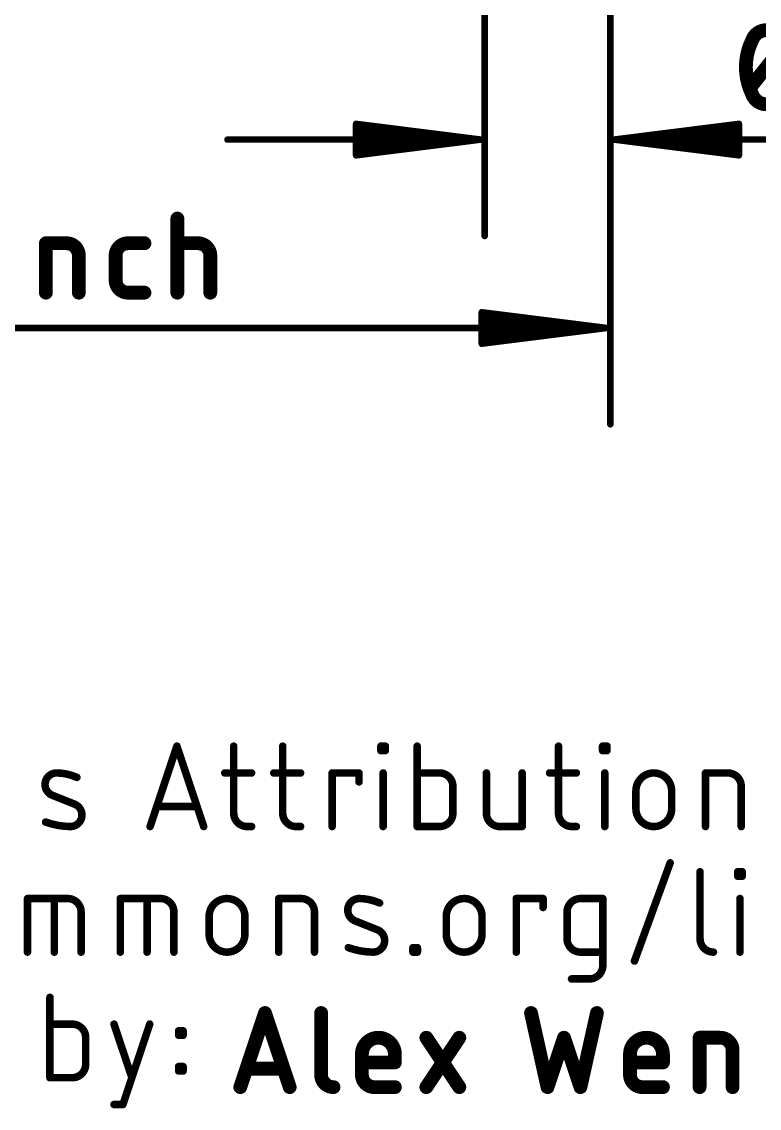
# Model space of a CAD drawing. Extents: x -29.2 to 57.4, y -24.7 to 35.4.
# Drawn here: x 13.5 to 28.41, y -24.67 to -2.7 of the extents above; entities that cross this region are included whole.
import ezdxf

# ---------------------------------------------------------------- set-up
doc = ezdxf.new("R2010")
doc.units = 0
doc.layers.add('47', color=253, linetype='CONTINUOUS')
doc.layers.add('51', color=53, linetype='CONTINUOUS')

msp = doc.modelspace()

# ---------------------------------------------------------------- linework, layer by layer
at = {"layer": '47'}
for points, const_width in [([(22.86, 2.54), (22.86, -7.03)], 0.13), ([(25.4, 2.54), (25.4, -7.03)], 0.13), ([(25.4, 0), (25.4, -10.84)], 0.13), ([(28.223, -4.0328), (28.889, -3.2002)], 0.2794), ([(22.795, -5.08), (20.26, -4.7608)], 0.13), ([(20.26, -4.7608), (20.26, -5.3992)], 0.13), ([(22.795, -5.08), (20.26, -4.82)], 0.13), ([(25.465, -5.08), (28, -4.7608)], 0.13), ([(25.465, -5.08), (28, -4.82)], 0.13), ([(28, -4.7608), (28, -5.3992)], 0.13), ([(22.795, -5.08), (17.66, -5.08)], 0.13), ([(22.795, -5.08), (20.26, -4.95)], 0.13), ([(20.26, -5.3992), (22.795, -5.08)], 0.13), ([(20.26, -5.21), (22.795, -5.08)], 0.13), ([(20.26, -5.34), (22.795, -5.08)], 0.13), ([(25.465, -5.08), (28, -4.95)], 0.13), ([(25.465, -5.08), (32.9628, -5.08)], 0.13), ([(28, -5.3992), (25.465, -5.08)], 0.13), ([(28, -5.21), (25.465, -5.08)], 0.13), ([(28, -5.34), (25.465, -5.08)], 0.13), ([(16.648, -8.1758), (16.648, -6.6772)], 0.2794), ([(13.9907, -8.1758), (13.9907, -7.1767)], 0.2794), ([(13.9907, -7.1767), (14.407, -7.1767)], 0.2794), ([(15.65, -7.1767), (15.983, -7.1767)], 0.2794), ([(16.648, -7.1767), (17.0643, -7.1767)], 0.2794), ([(14.6568, -7.4265), (14.6568, -8.1758)], 0.2794), ([(15.4002, -7.926), (15.4002, -7.4265)], 0.2794), ([(17.3141, -7.4265), (17.3141, -8.1758)], 0.2794), ([(15.983, -8.1758), (15.65, -8.1758)], 0.2794), ([(25.335, -8.89), (22.8, -8.5708)], 0.13), ([(22.8, -8.5708), (22.8, -9.2092)], 0.13), ([(25.335, -8.89), (22.8, -8.63)], 0.13), ([(25.335, -8.89), (22.8, -8.76)], 0.13), ([(0.065, -8.89), (25.335, -8.89)], 0.13), ([(22.8, -9.2092), (25.335, -8.89)], 0.13), ([(22.8, -9.02), (25.335, -8.89)], 0.13), ([(22.8, -9.15), (25.335, -8.89)], 0.13)]:
    msp.add_lwpolyline(points, dxfattribs=dict(at, const_width=const_width))
for points, const_width in [([(28.556, -2.8672, 0.3205), (28.2646, -3.0753)], 0.2794), ([(28.2646, -3.0753, 0.1139), (28.1397, -3.6165)], 0.2794), ([(28.1985, -3.0527, 1), (28.3307, -3.098)], 0.1397), ([(28.3274, -3.1059, 1), (28.2018, -3.0447)], 0.1397), ([(28.1397, -3.6165, 0.1139), (28.2646, -4.1577)], 0.2794), ([(28.2096, -3.6165, 1), (28.0699, -3.6165)], 0.1397), ([(28.0699, -3.6165, 1), (28.2095, -3.6165)], 0.1397), ([(28.1684, -3.9891, 1), (28.2775, -4.0764)], 0.1397), ([(28.3307, -4.135, 1), (28.1985, -4.1803)], 0.1397), ([(28.2646, -4.1577, 0.3205), (28.556, -4.3658)], 0.2794), ([(28.2018, -4.1883, 1), (28.3274, -4.1271)], 0.1397), ([(20.2641, -4.7285, 1), (20.2559, -4.793)], 0.065), ([(20.2925, -4.7608, 1), (20.2275, -4.7608)], 0.065), ([(20.2633, -4.7877, 1), (20.2567, -4.8523)], 0.065), ([(28.0325, -4.7608, 1), (27.9675, -4.7608)], 0.065), ([(28.0041, -4.793, 1), (27.9959, -4.7285)], 0.065), ([(28.0033, -4.8523, 1), (27.9967, -4.7877)], 0.065), ([(17.66, -5.0475, 1), (17.66, -5.1125)], 0.065), ([(20.2617, -4.9175, 1), (20.2583, -4.9825)], 0.065), ([(22.7991, -5.1122, 1), (22.7909, -5.0478)], 0.065), ([(22.7909, -5.1122, 1), (22.7991, -5.0478)], 0.065), ([(22.7983, -5.1123, 1), (22.7917, -5.0477)], 0.065), ([(22.7917, -5.1123, 1), (22.7983, -5.0477)], 0.065), ([(22.7933, -5.1125, 1), (22.7967, -5.0475)], 0.065), ([(22.7967, -5.1125, 1), (22.7933, -5.0475)], 0.065), ([(22.795, -5.1125, 1), (22.795, -5.0475)], 0.065), ([(25.465, -5.0475, 1), (25.465, -5.1125)], 0.065), ([(25.4691, -5.0478, 1), (25.4609, -5.1122)], 0.065), ([(25.4633, -5.0475, 1), (25.4667, -5.1125)], 0.065), ([(25.4667, -5.0475, 1), (25.4633, -5.1125)], 0.065), ([(25.4683, -5.0477, 1), (25.4617, -5.1123)], 0.065), ([(25.4617, -5.0477, 1), (25.4683, -5.1123)], 0.065), ([(25.4609, -5.0478, 1), (25.4691, -5.1122)], 0.065), ([(28.0017, -4.9825, 1), (27.9983, -4.9175)], 0.065), ([(20.2583, -5.1775, 1), (20.2617, -5.2425)], 0.065), ([(27.9983, -5.2425, 1), (28.0017, -5.1775)], 0.065), ([(20.2567, -5.3077, 1), (20.2633, -5.3723)], 0.065), ([(20.2559, -5.367, 1), (20.2641, -5.4315)], 0.065), ([(20.2275, -5.3992, 1), (20.2925, -5.3992)], 0.065), ([(27.9675, -5.3992, 1), (28.0325, -5.3992)], 0.065), ([(27.9959, -5.4315, 1), (28.0041, -5.367)], 0.065), ([(27.9967, -5.3723, 1), (28.0033, -5.3077)], 0.065), ([(16.7179, -6.6772, 1), (16.5782, -6.6772)], 0.1397), ([(22.8275, -7.03, 1), (22.8925, -7.03)], 0.065), ([(25.3675, -7.03, 1), (25.4325, -7.03)], 0.065), ([(14.0606, -7.1767, 1), (13.9209, -7.1767)], 0.1397), ([(13.9907, -7.1069, 1), (13.9907, -7.2466)], 0.1397), ([(14.6568, -7.4265, 0.4142), (14.407, -7.1767)], 0.2794), ([(14.407, -7.1069, 1), (14.407, -7.2466)], 0.1397), ([(14.407, -7.2466, 1), (14.407, -7.1069)], 0.1397), ([(15.65, -7.1767, 0.4142), (15.4002, -7.4265)], 0.2794), ([(15.65, -7.1069, 1), (15.65, -7.2466)], 0.1397), ([(15.65, -7.2466, 1), (15.65, -7.1069)], 0.1397), ([(15.983, -7.2466, 1), (15.983, -7.1069)], 0.1397), ([(16.648, -7.1069, 1), (16.648, -7.2466)], 0.1397), ([(17.3141, -7.4265, 0.4142), (17.0643, -7.1767)], 0.2794), ([(17.0643, -7.1069, 1), (17.0643, -7.2466)], 0.1397), ([(17.0643, -7.2466, 1), (17.0643, -7.1069)], 0.1397), ([(14.7266, -7.4265, 1), (14.5869, -7.4265)], 0.1397), ([(14.5869, -7.4265, 1), (14.7266, -7.4265)], 0.1397), ([(15.47, -7.4265, 1), (15.3303, -7.4265)], 0.1397), ([(15.3303, -7.4265, 1), (15.47, -7.4265)], 0.1397), ([(17.3839, -7.4265, 1), (17.2442, -7.4265)], 0.1397), ([(17.2442, -7.4265, 1), (17.3839, -7.4265)], 0.1397), ([(15.47, -7.926, 1), (15.3303, -7.926)], 0.1397), ([(15.3303, -7.926, 1), (15.47, -7.926)], 0.1397), ([(15.4002, -7.926, 0.4142), (15.65, -8.1758)], 0.2794), ([(13.9209, -8.1758, 1), (14.0606, -8.1758)], 0.1397), ([(14.5869, -8.1758, 1), (14.7266, -8.1758)], 0.1397), ([(15.65, -8.1059, 1), (15.65, -8.2457)], 0.1397), ([(15.65, -8.2457, 1), (15.65, -8.1059)], 0.1397), ([(15.983, -8.2457, 1), (15.983, -8.1059)], 0.1397), ([(16.5782, -8.1758, 1), (16.7179, -8.1758)], 0.1397), ([(17.2442, -8.1758, 1), (17.3839, -8.1758)], 0.1397), ([(22.8041, -8.5385, 1), (22.7959, -8.603)], 0.065), ([(22.8325, -8.5708, 1), (22.7675, -8.5708)], 0.065), ([(22.8033, -8.5977, 1), (22.7967, -8.6623)], 0.065), ([(22.8017, -8.7275, 1), (22.7983, -8.7925)], 0.065), ([(22.7983, -8.9875, 1), (22.8017, -9.0525)], 0.065), ([(25.3391, -8.9222, 1), (25.3309, -8.8578)], 0.065), ([(25.3309, -8.9222, 1), (25.3391, -8.8578)], 0.065), ([(25.3383, -8.9223, 1), (25.3317, -8.8577)], 0.065), ([(25.3317, -8.9223, 1), (25.3383, -8.8577)], 0.065), ([(25.3333, -8.9225, 1), (25.3367, -8.8575)], 0.065), ([(25.3367, -8.9225, 1), (25.3333, -8.8575)], 0.065), ([(25.335, -8.9225, 1), (25.335, -8.8575)], 0.065), ([(22.7967, -9.1177, 1), (22.8033, -9.1823)], 0.065), ([(22.7959, -9.177, 1), (22.8041, -9.2415)], 0.065), ([(22.7675, -9.2092, 1), (22.8325, -9.2092)], 0.065), ([(25.3675, -10.84, 1), (25.4325, -10.84)], 0.065)]:
    msp.add_lwpolyline(points, format="xyb", dxfattribs=dict(at, const_width=const_width))
at = {"layer": '51'}
for points, const_width in [([(16.0973, -18.9738), (16.6391, -17.3482)], 0.1524), ([(16.6391, -17.3482), (17.181, -18.9738)], 0.1524), ([(17.7877, -17.3482), (17.7877, -18.7029)], 0.1524), ([(18.7777, -17.3482), (18.7777, -18.7029)], 0.1524), ([(20.7623, -17.4385), (20.7623, -17.3482)], 0.1524), ([(20.7623, -17.3482), (20.8526, -17.3482)], 0.1524), ([(20.8526, -17.3482), (20.8526, -17.4385)], 0.1524), ([(21.4956, -17.3482), (21.4956, -18.9738)], 0.1524), ([(24.3528, -17.3482), (24.3528, -18.7029)], 0.1524), ([(25.2432, -17.4385), (25.2432, -17.3482)], 0.1524), ([(25.2432, -17.3482), (25.3335, -17.3482)], 0.1524), ([(25.3335, -17.3482), (25.3335, -17.4385)], 0.1524), ([(20.8526, -17.4385), (20.7623, -17.4385)], 0.1524), ([(25.3335, -17.4385), (25.2432, -17.4385)], 0.1524), ([(17.6071, -17.8901), (18.1489, -17.8901)], 0.1524), ([(18.597, -17.8901), (19.1389, -17.8901)], 0.1524), ([(19.7773, -18.9738), (19.7773, -17.8901)], 0.1524), ([(19.7773, -17.8901), (20.3192, -17.8901)], 0.1524), ([(20.3192, -17.8901), (20.3192, -18.0707)], 0.1524), ([(20.8074, -18.9738), (20.8074, -17.8901)], 0.1524), ([(21.9472, -17.8901), (21.4956, -17.8901)], 0.1524), ([(22.8951, -17.8901), (22.8951, -18.7029)], 0.1524), ([(23.6176, -18.9738), (23.6176, -17.8901)], 0.1524), ([(24.1722, -17.8901), (24.714, -17.8901)], 0.1524), ([(25.2884, -18.9738), (25.2884, -17.8901)], 0.1524), ([(27.3239, -18.9738), (27.3239, -17.8901)], 0.1524), ([(27.3239, -17.8901), (27.7755, -17.8901)], 0.1524), ([(22.2181, -18.7029), (22.2181, -18.161)], 0.1524), ([(25.9171, -18.6126), (25.9171, -18.2513)], 0.1524), ([(26.6396, -18.2513), (26.6396, -18.6126)], 0.1524), ([(28.0464, -18.161), (28.0464, -18.9738)], 0.1524), ([(14.5723, -18.5222), (14.1208, -18.3416)], 0.1524), ([(17.0455, -18.5674), (16.2327, -18.5674)], 0.1524), ([(18.0586, -18.9738), (18.1489, -18.9738)], 0.1524), ([(19.0486, -18.9738), (19.1389, -18.9738)], 0.1524), ([(21.4956, -18.9738), (21.9472, -18.9738)], 0.1524), ([(23.166, -18.9738), (23.6176, -18.9738)], 0.1524), ([(24.6237, -18.9738), (24.714, -18.9738)], 0.1524), ([(25.8875, -21.6944), (26.61, -19.7076)], 0.1524), ([(27.2138, -19.8882), (27.2138, -21.2429)], 0.1524), ([(27.9751, -19.9785), (27.9751, -19.8882)], 0.1524), ([(27.9751, -19.8882), (28.0654, -19.8882)], 0.1524), ([(28.0654, -19.9785), (27.9751, -19.9785)], 0.1524), ([(28.0654, -19.8882), (28.0654, -19.9785)], 0.1524), ([(13.6187, -21.5138), (13.6187, -20.4301)], 0.1524), ([(13.6187, -20.4301), (14.4315, -20.4301)], 0.1524), ([(14.1606, -21.5138), (14.1606, -20.4301)], 0.1524), ([(15.4945, -21.5138), (15.4945, -20.4301)], 0.1524), ([(15.4945, -20.4301), (16.3073, -20.4301)], 0.1524), ([(16.0363, -21.5138), (16.0363, -20.4301)], 0.1524), ([(18.6971, -21.5138), (18.6971, -20.4301)], 0.1524), ([(18.6971, -20.4301), (19.1487, -20.4301)], 0.1524), ([(23.4992, -21.5138), (23.4992, -20.4301)], 0.1524), ([(23.4992, -20.4301), (24.0411, -20.4301)], 0.1524), ([(24.0411, -20.4301), (24.0411, -20.6107)], 0.1524), ([(24.7964, -20.4301), (25.2479, -20.4301)], 0.1524), ([(25.2479, -20.4301), (25.2479, -21.7847)], 0.1524), ([(28.0203, -21.5138), (28.0203, -20.4301)], 0.1524), ([(14.7025, -20.701), (14.7025, -21.5138)], 0.1524), ([(16.5782, -20.701), (16.5782, -21.5138)], 0.1524), ([(19.4196, -20.701), (19.4196, -21.5138)], 0.1524), ([(24.5255, -21.2429), (24.5255, -20.701)], 0.1524), ([(17.2903, -21.1526), (17.2903, -20.7913)], 0.1524), ([(18.0128, -20.7913), (18.0128, -21.1526)], 0.1524), ([(20.691, -21.0622), (20.2394, -20.8816)], 0.1524), ([(22.0839, -21.1526), (22.0839, -20.7913)], 0.1524), ([(22.8064, -20.7913), (22.8064, -21.1526)], 0.1524), ([(21.41, -21.5138), (21.41, -21.4235)], 0.1524), ([(21.41, -21.4235), (21.5003, -21.4235)], 0.1524), ([(21.5003, -21.5138), (21.41, -21.5138)], 0.1524), ([(21.5003, -21.4235), (21.5003, -21.5138)], 0.1524), ([(25.2479, -21.5138), (24.7964, -21.5138)], 0.1524), ([(24.977, -22.0557), (24.6158, -22.0557)], 0.1524), ([(14.0725, -22.4282), (14.0725, -24.0538)], 0.1524), ([(17.9197, -24.2443), (18.4192, -22.7457)], 0.2794), ([(18.4192, -22.7457), (18.9188, -24.2443)], 0.2794), ([(19.5544, -22.7457), (19.5544, -23.9945)], 0.2794), ([(23.7973, -22.7457), (24.1303, -24.2443)], 0.2794), ([(24.7963, -24.2443), (25.1293, -22.7457)], 0.2794), ([(14.5241, -22.9701), (14.0725, -22.9701)], 0.1524), ([(15.3678, -22.9701), (15.729, -24.0538)], 0.1524), ([(15.5484, -24.5957), (16.0903, -22.9701)], 0.1524), ([(16.6739, -23.1958), (16.6739, -23.1055)], 0.1524), ([(16.6739, -23.1055), (16.7642, -23.1055)], 0.1524), ([(16.7642, -23.1055), (16.7642, -23.1958)], 0.1524), ([(14.795, -23.7829), (14.795, -23.241)], 0.1524), ([(16.7642, -23.1958), (16.6739, -23.1958)], 0.1524), ([(21.6814, -24.2443), (22.3474, -23.2452)], 0.2794), ([(21.6814, -23.2452), (22.3474, -24.2443)], 0.2794), ([(24.1303, -24.2443), (24.4633, -23.2452)], 0.2794), ([(24.4633, -23.2452), (24.7963, -24.2443)], 0.2794), ([(27.2044, -24.2443), (27.2044, -23.2452)], 0.2794), ([(27.2044, -23.2452), (27.6207, -23.2452)], 0.2794), ([(20.3788, -23.9945), (20.3788, -23.5783)], 0.2794), ([(21.0448, -23.5783), (21.0448, -23.7448)], 0.2794), ([(25.7976, -23.9945), (25.7976, -23.5783)], 0.2794), ([(26.4637, -23.5783), (26.4637, -23.7448)], 0.2794), ([(27.8705, -23.495), (27.8705, -24.2443)], 0.2794), ([(18.7939, -23.8697), (18.0446, -23.8697)], 0.2794), ([(21.0448, -23.7448), (20.3788, -23.7448)], 0.2794), ([(26.4637, -23.7448), (25.7976, -23.7448)], 0.2794), ([(16.6739, -23.9183), (16.6739, -23.828)], 0.1524), ([(16.6739, -23.828), (16.7642, -23.828)], 0.1524), ([(16.7642, -23.9183), (16.6739, -23.9183)], 0.1524), ([(16.7642, -23.828), (16.7642, -23.9183)], 0.1524), ([(14.0725, -24.0538), (14.5241, -24.0538)], 0.1524), ([(21.0448, -24.2443), (20.6286, -24.2443)], 0.2794), ([(26.4637, -24.2443), (26.0474, -24.2443)], 0.2794), ([(15.3678, -24.5957), (15.5484, -24.5957)], 0.1524)]:
    msp.add_lwpolyline(points, dxfattribs=dict(at, const_width=const_width))
for points, const_width in [([(16.6753, -17.3362, 1), (16.603, -17.3602)], 0.0762), ([(16.6753, -17.3602, 1), (16.603, -17.3362)], 0.0762), ([(17.8258, -17.3482, 1), (17.7496, -17.3482)], 0.0762), ([(18.8158, -17.3482, 1), (18.7396, -17.3482)], 0.0762), ([(20.8004, -17.3482, 1), (20.7242, -17.3482)], 0.0762), ([(20.7623, -17.3101, 1), (20.7623, -17.3863)], 0.0762), ([(20.8907, -17.3482, 1), (20.8145, -17.3482)], 0.0762), ([(20.8526, -17.3863, 1), (20.8526, -17.3101)], 0.0762), ([(21.5337, -17.3482, 1), (21.4575, -17.3482)], 0.0762), ([(24.3909, -17.3482, 1), (24.3147, -17.3482)], 0.0762), ([(25.2813, -17.3482, 1), (25.2051, -17.3482)], 0.0762), ([(25.2432, -17.3101, 1), (25.2432, -17.3863)], 0.0762), ([(25.3716, -17.3482, 1), (25.2954, -17.3482)], 0.0762), ([(25.3335, -17.3863, 1), (25.3335, -17.3101)], 0.0762), ([(20.7623, -17.4004, 1), (20.7623, -17.4766)], 0.0762), ([(20.7242, -17.4385, 1), (20.8004, -17.4385)], 0.0762), ([(20.8145, -17.4385, 1), (20.8907, -17.4385)], 0.0762), ([(20.8526, -17.4766, 1), (20.8526, -17.4004)], 0.0762), ([(25.2432, -17.4004, 1), (25.2432, -17.4766)], 0.0762), ([(25.2051, -17.4385, 1), (25.2813, -17.4385)], 0.0762), ([(25.2954, -17.4385, 1), (25.3716, -17.4385)], 0.0762), ([(25.3335, -17.4766, 1), (25.3335, -17.4004)], 0.0762), ([(14.2111, -17.8901, 0.8318), (14.1208, -18.3416)], 0.1524), ([(14.2116, -17.852, 1), (14.2105, -17.9282)], 0.0762), ([(14.6175, -17.9804, 0.1026), (14.2111, -17.8901)], 0.1524), ([(14.2105, -17.9282, 1), (14.2116, -17.852)], 0.0762), ([(14.6018, -18.0151, 1), (14.6331, -17.9456)], 0.0762), ([(17.6071, -17.852, 1), (17.6071, -17.9282)], 0.0762), ([(18.1489, -17.9282, 1), (18.1489, -17.852)], 0.0762), ([(18.597, -17.852, 1), (18.597, -17.9282)], 0.0762), ([(19.1389, -17.9282, 1), (19.1389, -17.852)], 0.0762), ([(19.8154, -17.8901, 1), (19.7392, -17.8901)], 0.0762), ([(19.7773, -17.852, 1), (19.7773, -17.9282)], 0.0762), ([(20.3573, -17.8901, 1), (20.2811, -17.8901)], 0.0762), ([(20.3192, -17.9282, 1), (20.3192, -17.852)], 0.0762), ([(20.8455, -17.8901, 1), (20.7693, -17.8901)], 0.0762), ([(21.4956, -17.852, 1), (21.4956, -17.9282)], 0.0762), ([(22.2181, -18.161, 0.4142), (21.9472, -17.8901)], 0.1524), ([(21.9472, -17.852, 1), (21.9472, -17.9282)], 0.0762), ([(21.9472, -17.9282, 1), (21.9472, -17.852)], 0.0762), ([(22.9332, -17.8901, 1), (22.857, -17.8901)], 0.0762), ([(23.6557, -17.8901, 1), (23.5795, -17.8901)], 0.0762), ([(24.1722, -17.852, 1), (24.1722, -17.9282)], 0.0762), ([(24.714, -17.9282, 1), (24.714, -17.852)], 0.0762), ([(25.3265, -17.8901, 1), (25.2503, -17.8901)], 0.0762), ([(26.6396, -18.2513, 1), (25.9171, -18.2513)], 0.1524), ([(27.362, -17.8901, 1), (27.2858, -17.8901)], 0.0762), ([(27.3239, -17.852, 1), (27.3239, -17.9282)], 0.0762), ([(28.0464, -18.161, 0.4142), (27.7755, -17.8901)], 0.1524), ([(27.7755, -17.852, 1), (27.7755, -17.9282)], 0.0762), ([(27.7755, -17.9282, 1), (27.7755, -17.852)], 0.0762), ([(20.2811, -18.0707, 1), (20.3573, -18.0707)], 0.0762), ([(22.2562, -18.161, 1), (22.18, -18.161)], 0.0762), ([(22.18, -18.161, 1), (22.2562, -18.161)], 0.0762), ([(25.9552, -18.2513, 1), (25.879, -18.2513)], 0.0762), ([(25.879, -18.2513, 1), (25.9552, -18.2513)], 0.0762), ([(26.6777, -18.2513, 1), (26.6015, -18.2513)], 0.0762), ([(26.6015, -18.2513, 1), (26.6777, -18.2513)], 0.0762), ([(28.0845, -18.161, 1), (28.0083, -18.161)], 0.0762), ([(28.0083, -18.161, 1), (28.0845, -18.161)], 0.0762), ([(14.1349, -18.3063, 1), (14.1066, -18.377)], 0.0762), ([(14.1066, -18.377, 1), (14.1349, -18.3062)], 0.0762), ([(14.482, -18.9738, 0.8318), (14.5723, -18.5222)], 0.1524), ([(14.5865, -18.4869, 1), (14.5582, -18.5576)], 0.0762), ([(14.5582, -18.5576, 1), (14.5865, -18.4869)], 0.0762), ([(16.2327, -18.5293, 1), (16.2327, -18.6055)], 0.0762), ([(17.0455, -18.6055, 1), (17.0455, -18.5293)], 0.0762), ([(17.7877, -18.7029, 0.4142), (18.0586, -18.9738)], 0.1524), ([(17.8258, -18.7029, 1), (17.7496, -18.7029)], 0.0762), ([(17.7496, -18.7029, 1), (17.8258, -18.7029)], 0.0762), ([(18.7777, -18.7029, 0.4142), (19.0486, -18.9738)], 0.1524), ([(18.8158, -18.7029, 1), (18.7396, -18.7029)], 0.0762), ([(18.7396, -18.7029, 1), (18.8158, -18.7029)], 0.0762), ([(21.9472, -18.9738, 0.4142), (22.2181, -18.7029)], 0.1524), ([(22.2562, -18.7029, 1), (22.18, -18.7029)], 0.0762), ([(22.18, -18.7029, 1), (22.2562, -18.7029)], 0.0762), ([(22.8951, -18.7029, 0.4142), (23.166, -18.9738)], 0.1524), ([(22.9332, -18.7029, 1), (22.857, -18.7029)], 0.0762), ([(22.857, -18.7029, 1), (22.9332, -18.7029)], 0.0762), ([(24.3528, -18.7029, 0.4142), (24.6237, -18.9738)], 0.1524), ([(24.3909, -18.7029, 1), (24.3147, -18.7029)], 0.0762), ([(24.3147, -18.7029, 1), (24.3909, -18.7029)], 0.0762), ([(25.9171, -18.6126, 1), (26.6396, -18.6126)], 0.1524), ([(25.9552, -18.6126, 1), (25.879, -18.6126)], 0.0762), ([(25.879, -18.6126, 1), (25.9552, -18.6126)], 0.0762), ([(26.6777, -18.6126, 1), (26.6015, -18.6126)], 0.0762), ([(26.6015, -18.6126, 1), (26.6777, -18.6126)], 0.0762), ([(13.9982, -18.8476, 1), (13.9724, -18.9193)], 0.0762), ([(13.9853, -18.8835, 0.083), (14.482, -18.9738)], 0.1524), ([(14.4825, -18.9357, 1), (14.4815, -19.0119)], 0.0762), ([(14.4815, -19.0119, 1), (14.4825, -18.9357)], 0.0762), ([(18.0586, -18.9357, 1), (18.0586, -19.0119)], 0.0762), ([(18.0586, -19.0119, 1), (18.0586, -18.9357)], 0.0762), ([(18.1489, -19.0119, 1), (18.1489, -18.9357)], 0.0762), ([(19.0486, -18.9357, 1), (19.0486, -19.0119)], 0.0762), ([(19.0486, -19.0119, 1), (19.0486, -18.9357)], 0.0762), ([(19.1389, -19.0119, 1), (19.1389, -18.9357)], 0.0762), ([(21.4956, -18.9357, 1), (21.4956, -19.0119)], 0.0762), ([(21.9472, -18.9357, 1), (21.9472, -19.0119)], 0.0762), ([(21.9472, -19.0119, 1), (21.9472, -18.9357)], 0.0762), ([(23.166, -18.9357, 1), (23.166, -19.0119)], 0.0762), ([(23.166, -19.0119, 1), (23.166, -18.9357)], 0.0762), ([(23.6176, -19.0119, 1), (23.6176, -18.9357)], 0.0762), ([(24.6237, -18.9357, 1), (24.6237, -19.0119)], 0.0762), ([(24.6237, -19.0119, 1), (24.6237, -18.9357)], 0.0762), ([(24.714, -19.0119, 1), (24.714, -18.9357)], 0.0762), ([(16.0611, -18.9618, 1), (16.1334, -18.9858)], 0.0762), ([(17.1448, -18.9858, 1), (17.2171, -18.9618)], 0.0762), ([(19.7392, -18.9738, 1), (19.8154, -18.9738)], 0.0762), ([(20.7693, -18.9738, 1), (20.8455, -18.9738)], 0.0762), ([(21.4575, -18.9738, 1), (21.5337, -18.9738)], 0.0762), ([(23.5795, -18.9738, 1), (23.6557, -18.9738)], 0.0762), ([(25.2503, -18.9738, 1), (25.3265, -18.9738)], 0.0762), ([(27.2858, -18.9738, 1), (27.362, -18.9738)], 0.0762), ([(28.0083, -18.9738, 1), (28.0845, -18.9738)], 0.0762), ([(26.6458, -19.7206, 1), (26.5742, -19.6946)], 0.0762), ([(27.2519, -19.8882, 1), (27.1757, -19.8882)], 0.0762), ([(28.0132, -19.8882, 1), (27.937, -19.8882)], 0.0762), ([(27.9751, -19.8501, 1), (27.9751, -19.9263)], 0.0762), ([(27.9751, -19.9404, 1), (27.9751, -20.0166)], 0.0762), ([(27.937, -19.9785, 1), (28.0132, -19.9785)], 0.0762), ([(28.1035, -19.8882, 1), (28.0273, -19.8882)], 0.0762), ([(28.0273, -19.9785, 1), (28.1035, -19.9785)], 0.0762), ([(28.0654, -19.9263, 1), (28.0654, -19.8501)], 0.0762), ([(28.0654, -20.0166, 1), (28.0654, -19.9404)], 0.0762), ([(13.6568, -20.4301, 1), (13.5806, -20.4301)], 0.0762), ([(13.6187, -20.392, 1), (13.6187, -20.4682)], 0.0762), ([(14.1987, -20.4301, 1), (14.1225, -20.4301)], 0.0762), ([(14.7025, -20.701, 0.4142), (14.4315, -20.4301)], 0.1524), ([(14.4315, -20.392, 1), (14.4315, -20.4682)], 0.0762), ([(14.4315, -20.4682, 1), (14.4315, -20.392)], 0.0762), ([(15.5326, -20.4301, 1), (15.4564, -20.4301)], 0.0762), ([(15.4945, -20.392, 1), (15.4945, -20.4682)], 0.0762), ([(16.0744, -20.4301, 1), (15.9982, -20.4301)], 0.0762), ([(16.5782, -20.701, 0.4142), (16.3073, -20.4301)], 0.1524), ([(16.3073, -20.392, 1), (16.3073, -20.4682)], 0.0762), ([(16.3073, -20.4682, 1), (16.3073, -20.392)], 0.0762), ([(18.0128, -20.7913, 1), (17.2903, -20.7913)], 0.1524), ([(18.7352, -20.4301, 1), (18.659, -20.4301)], 0.0762), ([(18.6971, -20.392, 1), (18.6971, -20.4682)], 0.0762), ([(19.4196, -20.701, 0.4142), (19.1487, -20.4301)], 0.1524), ([(19.1487, -20.392, 1), (19.1487, -20.4682)], 0.0762), ([(19.1487, -20.4682, 1), (19.1487, -20.392)], 0.0762), ([(20.3297, -20.4301, 0.8318), (20.2394, -20.8816)], 0.1524), ([(20.7361, -20.5204, 0.1026), (20.3297, -20.4301)], 0.1524), ([(20.3303, -20.392, 1), (20.3292, -20.4682)], 0.0762), ([(20.3292, -20.4682, 1), (20.3303, -20.392)], 0.0762), ([(22.8064, -20.7913, 1), (22.0839, -20.7913)], 0.1524), ([(23.5373, -20.4301, 1), (23.4611, -20.4301)], 0.0762), ([(23.4992, -20.392, 1), (23.4992, -20.4682)], 0.0762), ([(24.0792, -20.4301, 1), (24.003, -20.4301)], 0.0762), ([(24.0411, -20.4682, 1), (24.0411, -20.392)], 0.0762), ([(24.7964, -20.4301, 0.4142), (24.5255, -20.701)], 0.1524), ([(24.7964, -20.392, 1), (24.7964, -20.4682)], 0.0762), ([(24.7964, -20.4682, 1), (24.7964, -20.392)], 0.0762), ([(25.286, -20.4301, 1), (25.2098, -20.4301)], 0.0762), ([(25.2479, -20.4682, 1), (25.2479, -20.392)], 0.0762), ([(28.0584, -20.4301, 1), (27.9822, -20.4301)], 0.0762), ([(14.7406, -20.701, 1), (14.6644, -20.701)], 0.0762), ([(16.6163, -20.701, 1), (16.5401, -20.701)], 0.0762), ([(19.4577, -20.701, 1), (19.3815, -20.701)], 0.0762), ([(20.7205, -20.5551, 1), (20.7518, -20.4856)], 0.0762), ([(24.003, -20.6107, 1), (24.0792, -20.6107)], 0.0762), ([(24.5636, -20.701, 1), (24.4874, -20.701)], 0.0762), ([(14.6644, -20.701, 1), (14.7406, -20.701)], 0.0762), ([(16.5401, -20.701, 1), (16.6163, -20.701)], 0.0762), ([(17.3284, -20.7913, 1), (17.2522, -20.7913)], 0.0762), ([(17.2522, -20.7913, 1), (17.3284, -20.7913)], 0.0762), ([(18.0509, -20.7913, 1), (17.9747, -20.7913)], 0.0762), ([(17.9747, -20.7913, 1), (18.0509, -20.7913)], 0.0762), ([(19.3815, -20.701, 1), (19.4577, -20.701)], 0.0762), ([(20.2536, -20.8463, 1), (20.2253, -20.917)], 0.0762), ([(20.2253, -20.917, 1), (20.2536, -20.8462)], 0.0762), ([(22.122, -20.7913, 1), (22.0458, -20.7913)], 0.0762), ([(22.0458, -20.7913, 1), (22.122, -20.7913)], 0.0762), ([(22.8445, -20.7913, 1), (22.7683, -20.7913)], 0.0762), ([(22.7683, -20.7913, 1), (22.8445, -20.7913)], 0.0762), ([(24.4874, -20.701, 1), (24.5636, -20.701)], 0.0762), ([(17.2903, -21.1526, 1), (18.0128, -21.1526)], 0.1524), ([(17.3284, -21.1526, 1), (17.2522, -21.1526)], 0.0762), ([(18.0509, -21.1526, 1), (17.9747, -21.1526)], 0.0762), ([(20.6007, -21.5138, 0.8318), (20.691, -21.0622)], 0.1524), ([(20.7051, -21.0269, 1), (20.6768, -21.0976)], 0.0762), ([(20.6768, -21.0976, 1), (20.7051, -21.0269)], 0.0762), ([(22.0839, -21.1526, 1), (22.8064, -21.1526)], 0.1524), ([(22.122, -21.1526, 1), (22.0458, -21.1526)], 0.0762), ([(22.8445, -21.1526, 1), (22.7683, -21.1526)], 0.0762), ([(17.2522, -21.1526, 1), (17.3284, -21.1526)], 0.0762), ([(17.9747, -21.1526, 1), (18.0509, -21.1526)], 0.0762), ([(22.0458, -21.1526, 1), (22.122, -21.1526)], 0.0762), ([(22.7683, -21.1526, 1), (22.8445, -21.1526)], 0.0762), ([(24.5255, -21.2429, 0.4142), (24.7964, -21.5138)], 0.1524), ([(24.5636, -21.2429, 1), (24.4874, -21.2429)], 0.0762), ([(24.4874, -21.2429, 1), (24.5636, -21.2429)], 0.0762), ([(27.2138, -21.2429, 0.4142), (27.4847, -21.5138)], 0.1524), ([(27.2519, -21.2429, 1), (27.1757, -21.2429)], 0.0762), ([(27.1757, -21.2429, 1), (27.2519, -21.2429)], 0.0762), ([(13.5806, -21.5138, 1), (13.6568, -21.5138)], 0.0762), ([(14.1225, -21.5138, 1), (14.1987, -21.5138)], 0.0762), ([(14.6644, -21.5138, 1), (14.7406, -21.5138)], 0.0762), ([(15.4564, -21.5138, 1), (15.5326, -21.5138)], 0.0762), ([(15.9982, -21.5138, 1), (16.0744, -21.5138)], 0.0762), ([(16.5401, -21.5138, 1), (16.6163, -21.5138)], 0.0762), ([(18.659, -21.5138, 1), (18.7352, -21.5138)], 0.0762), ([(19.3815, -21.5138, 1), (19.4577, -21.5138)], 0.0762), ([(20.1168, -21.3876, 1), (20.091, -21.4593)], 0.0762), ([(20.1039, -21.4235, 0.083), (20.6007, -21.5138)], 0.1524), ([(20.6012, -21.4757, 1), (20.6001, -21.5519)], 0.0762), ([(20.6001, -21.5519, 1), (20.6012, -21.4757)], 0.0762), ([(21.4481, -21.4235, 1), (21.3719, -21.4235)], 0.0762), ([(21.41, -21.3854, 1), (21.41, -21.4616)], 0.0762), ([(21.41, -21.4757, 1), (21.41, -21.5519)], 0.0762), ([(21.3719, -21.5138, 1), (21.4481, -21.5138)], 0.0762), ([(21.5384, -21.4235, 1), (21.4622, -21.4235)], 0.0762), ([(21.4622, -21.5138, 1), (21.5384, -21.5138)], 0.0762), ([(21.5003, -21.4616, 1), (21.5003, -21.3854)], 0.0762), ([(21.5003, -21.5519, 1), (21.5003, -21.4757)], 0.0762), ([(23.4611, -21.5138, 1), (23.5373, -21.5138)], 0.0762), ([(24.7964, -21.4757, 1), (24.7964, -21.5519)], 0.0762), ([(24.7964, -21.5519, 1), (24.7964, -21.4757)], 0.0762), ([(25.2479, -21.5519, 1), (25.2479, -21.4757)], 0.0762), ([(27.4847, -21.5519, 1), (27.4847, -21.4757)], 0.0762), ([(27.9822, -21.5138, 1), (28.0584, -21.5138)], 0.0762), ([(24.977, -22.0557, 0.4142), (25.2479, -21.7847)], 0.1524), ([(25.286, -21.7847, 1), (25.2098, -21.7847)], 0.0762), ([(25.2098, -21.7847, 1), (25.286, -21.7847)], 0.0762), ([(25.8517, -21.6814, 1), (25.9233, -21.7074)], 0.0762), ([(24.6158, -22.0176, 1), (24.6158, -22.0938)], 0.0762), ([(24.977, -22.0176, 1), (24.977, -22.0938)], 0.0762), ([(24.977, -22.0938, 1), (24.977, -22.0176)], 0.0762), ([(14.1106, -22.4282, 1), (14.0344, -22.4282)], 0.0762), ([(18.4855, -22.7236, 1), (18.353, -22.7678)], 0.1397), ([(18.4855, -22.7678, 1), (18.353, -22.7236)], 0.1397), ([(19.6242, -22.7457, 1), (19.4845, -22.7457)], 0.1397), ([(23.8654, -22.7305, 1), (23.7291, -22.7609)], 0.1397), ([(25.1975, -22.7609, 1), (25.0612, -22.7305)], 0.1397), ([(14.0725, -22.932, 1), (14.0725, -23.0082)], 0.0762), ([(14.795, -23.241, 0.4142), (14.5241, -22.9701)], 0.1524), ([(14.5241, -22.932, 1), (14.5241, -23.0082)], 0.0762), ([(14.5241, -23.0082, 1), (14.5241, -22.932)], 0.0762), ([(15.4039, -22.958, 1), (15.3316, -22.9821)], 0.0762), ([(16.1264, -22.9821, 1), (16.0541, -22.958)], 0.0762), ([(16.712, -23.1055, 1), (16.6358, -23.1055)], 0.0762), ([(16.6739, -23.0674, 1), (16.6739, -23.1436)], 0.0762), ([(16.8023, -23.1055, 1), (16.7261, -23.1055)], 0.0762), ([(16.7642, -23.1436, 1), (16.7642, -23.0674)], 0.0762), ([(14.8331, -23.241, 1), (14.7569, -23.241)], 0.0762), ([(14.7569, -23.241, 1), (14.8331, -23.241)], 0.0762), ([(16.6739, -23.1577, 1), (16.6739, -23.2339)], 0.0762), ([(16.6358, -23.1958, 1), (16.712, -23.1958)], 0.0762), ([(16.7261, -23.1958, 1), (16.8023, -23.1958)], 0.0762), ([(16.7642, -23.2339, 1), (16.7642, -23.1577)], 0.0762), ([(21.0448, -23.5783, 1), (20.3788, -23.5783)], 0.2794), ([(21.7395, -23.2065, 1), (21.6233, -23.284)], 0.1397), ([(22.4056, -23.284, 1), (22.2893, -23.2065)], 0.1397), ([(24.5296, -23.2231, 1), (24.397, -23.2673)], 0.1397), ([(24.5296, -23.2673, 1), (24.397, -23.2231)], 0.1397), ([(26.4637, -23.5783, 1), (25.7976, -23.5783)], 0.2794), ([(27.2044, -23.1754, 1), (27.2044, -23.3151)], 0.1397), ([(27.2743, -23.2452, 1), (27.1346, -23.2452)], 0.1397), ([(27.8705, -23.495, 0.4142), (27.6207, -23.2452)], 0.2794), ([(27.6207, -23.1754, 1), (27.6207, -23.3151)], 0.1397), ([(27.6207, -23.3151, 1), (27.6207, -23.1754)], 0.1397), ([(20.4486, -23.5783, 1), (20.3089, -23.5783)], 0.1397), ([(20.3089, -23.5783, 1), (20.4486, -23.5783)], 0.1397), ([(21.1147, -23.5783, 1), (20.975, -23.5783)], 0.1397), ([(20.975, -23.5783, 1), (21.1147, -23.5783)], 0.1397), ([(25.8675, -23.5783, 1), (25.7278, -23.5783)], 0.1397), ([(25.7278, -23.5783, 1), (25.8675, -23.5783)], 0.1397), ([(26.5335, -23.5783, 1), (26.3938, -23.5783)], 0.1397), ([(26.3938, -23.5783, 1), (26.5335, -23.5783)], 0.1397), ([(27.9403, -23.495, 1), (27.8006, -23.495)], 0.1397), ([(27.8006, -23.495, 1), (27.9403, -23.495)], 0.1397), ([(14.5241, -24.0538, 0.4142), (14.795, -23.7829)], 0.1524), ([(14.8331, -23.7829, 1), (14.7569, -23.7829)], 0.0762), ([(18.0446, -23.7998, 1), (18.0446, -23.9395)], 0.1397), ([(18.7939, -23.9395, 1), (18.7939, -23.7998)], 0.1397), ([(20.3788, -23.6749, 1), (20.3788, -23.8146)], 0.1397), ([(20.975, -23.7448, 1), (21.1147, -23.7448)], 0.1397), ([(21.0448, -23.8146, 1), (21.0448, -23.6749)], 0.1397), ([(25.7976, -23.6749, 1), (25.7976, -23.8146)], 0.1397), ([(26.3938, -23.7448, 1), (26.5335, -23.7448)], 0.1397), ([(26.4637, -23.8146, 1), (26.4637, -23.6749)], 0.1397), ([(14.7569, -23.7829, 1), (14.8331, -23.7829)], 0.0762), ([(16.712, -23.828, 1), (16.6358, -23.828)], 0.0762), ([(16.6739, -23.7899, 1), (16.6739, -23.8661)], 0.0762), ([(16.6739, -23.8802, 1), (16.6739, -23.9564)], 0.0762), ([(16.6358, -23.9183, 1), (16.712, -23.9183)], 0.0762), ([(16.8023, -23.828, 1), (16.7261, -23.828)], 0.0762), ([(16.7261, -23.9183, 1), (16.8023, -23.9183)], 0.0762), ([(16.7642, -23.8661, 1), (16.7642, -23.7899)], 0.0762), ([(16.7642, -23.9564, 1), (16.7642, -23.8802)], 0.0762), ([(19.5544, -23.9945, 0.4142), (19.8042, -24.2443)], 0.2794), ([(19.6242, -23.9945, 1), (19.4845, -23.9945)], 0.1397), ([(19.4845, -23.9945, 1), (19.6242, -23.9945)], 0.1397), ([(20.3788, -23.9945, 0.4142), (20.6286, -24.2443)], 0.2794), ([(20.4486, -23.9945, 1), (20.3089, -23.9945)], 0.1397), ([(20.3089, -23.9945, 1), (20.4486, -23.9945)], 0.1397), ([(25.7976, -23.9945, 0.4142), (26.0474, -24.2443)], 0.2794), ([(25.8675, -23.9945, 1), (25.7278, -23.9945)], 0.1397), ([(25.7278, -23.9945, 1), (25.8675, -23.9945)], 0.1397), ([(14.0725, -24.0157, 1), (14.0725, -24.0919)], 0.0762), ([(14.0344, -24.0538, 1), (14.1106, -24.0538)], 0.0762), ([(14.5241, -24.0157, 1), (14.5241, -24.0919)], 0.0762), ([(14.5241, -24.0919, 1), (14.5241, -24.0157)], 0.0762), ([(15.6929, -24.0658, 1), (15.7652, -24.0418)], 0.0762), ([(17.8534, -24.2222, 1), (17.986, -24.2664)], 0.1397), ([(18.8525, -24.2664, 1), (18.985, -24.2222)], 0.1397), ([(19.8042, -24.3141, 1), (19.8042, -24.1744)], 0.1397), ([(20.6286, -24.1745, 1), (20.6286, -24.3142)], 0.1397), ([(20.6286, -24.3142, 1), (20.6286, -24.1745)], 0.1397), ([(21.0448, -24.3142, 1), (21.0448, -24.1745)], 0.1397), ([(21.6233, -24.2056, 1), (21.7395, -24.283)], 0.1397), ([(22.2893, -24.283, 1), (22.4056, -24.2056)], 0.1397), ([(24.064, -24.2222, 1), (24.1965, -24.2664)], 0.1397), ([(24.0621, -24.2595, 1), (24.1985, -24.2291)], 0.1397), ([(24.7281, -24.2291, 1), (24.8645, -24.2595)], 0.1397), ([(24.7301, -24.2664, 1), (24.8626, -24.2222)], 0.1397), ([(26.0474, -24.1745, 1), (26.0474, -24.3142)], 0.1397), ([(26.0474, -24.3142, 1), (26.0474, -24.1745)], 0.1397), ([(26.4637, -24.3142, 1), (26.4637, -24.1745)], 0.1397), ([(27.1346, -24.2443, 1), (27.2743, -24.2443)], 0.1397), ([(27.8006, -24.2443, 1), (27.9403, -24.2443)], 0.1397), ([(15.3678, -24.5576, 1), (15.3678, -24.6338)], 0.0762), ([(15.5123, -24.5836, 1), (15.5846, -24.6077)], 0.0762), ([(15.5484, -24.6338, 1), (15.5484, -24.5576)], 0.0762)]:
    msp.add_lwpolyline(points, format="xyb", dxfattribs=dict(at, const_width=const_width))

doc.saveas('drawing.dxf')
